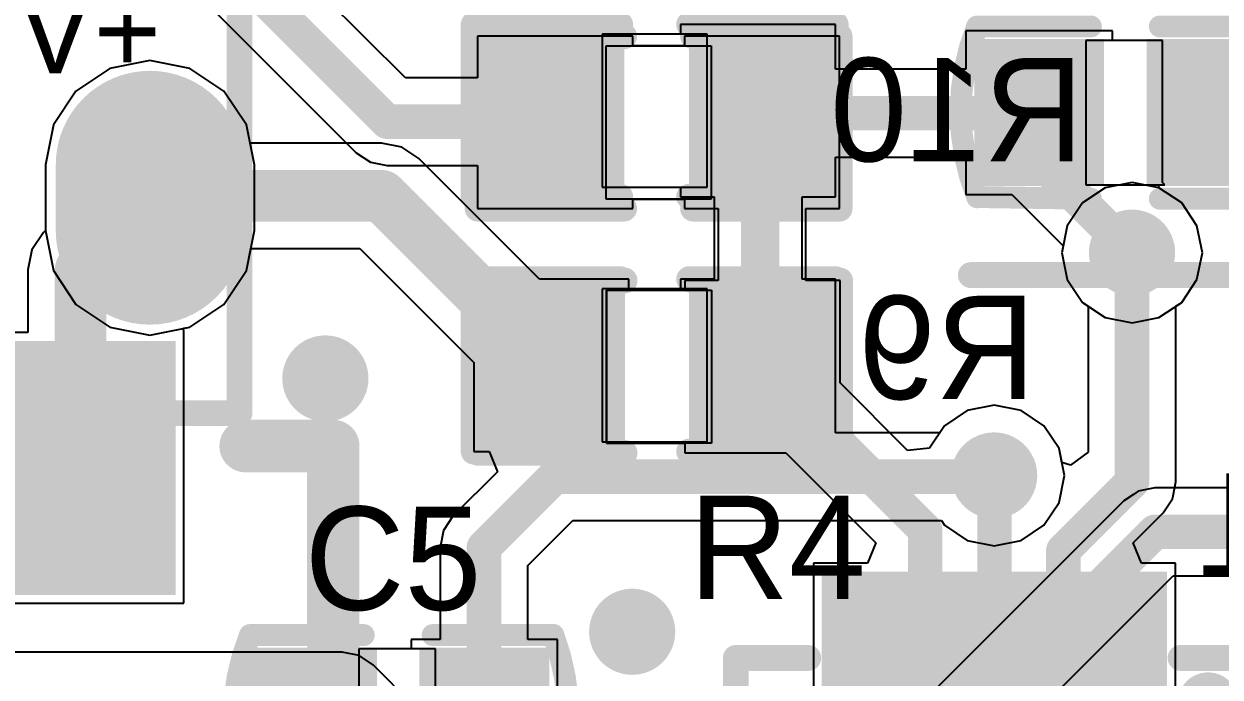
# Model space of a CAD drawing. Extents: x 1.246 to 2.212, y 2.225 to 2.946.
# Drawn here: x 1.7701 to 2.0433, y 2.5559 to 2.7052 of the extents above; entities that cross this region are included whole.
import ezdxf

# ---------------------------------------------------------------- set-up
doc = ezdxf.new("R2010")
doc.units = 0
doc.layers.get('0').update_dxf_attribs({"linetype": 'CONTINUOUS'})
for name, color, linetype in [('BOTTOMLAYER', 5, 'CONTINUOUS'), ('BOTTOMOVERLAY', 54, 'CONTINUOUS'), ('BOTTOMPASTE', 16, 'CONTINUOUS'), ('BOTTOMSOLDER', 6, 'CONTINUOUS'), ('MULTILAYER', 9, 'CONTINUOUS'), ('PADHOLELAYER', 156, 'CONTINUOUS'), ('TOPLAYER', 1, 'CONTINUOUS'), ('TOPOVERLAY', 2, 'CONTINUOUS'), ('TOPPASTE', 8, 'CONTINUOUS'), ('TOPSOLDER', 216, 'CONTINUOUS'), ('VIAHOLELAYER', 16, 'CONTINUOUS')]:
    doc.layers.add(name, color=color, linetype=linetype)

# ---------------------------------------------------------------- blocks, each defined once
blk = doc.blocks.new('C_0402_2')
at = {"layer": 'TOPLAYER'}
for p, q in [((0.008518, 0.0165), (-0.008982, 0.0165)), ((-0.008982, 0.0165), (-0.008982, -0.0165)), ((0.008518, -0.016), (0.008518, 0.0165)), ((0.009018, -0.0165), (0.008518, -0.016)), ((-0.008982, -0.0165), (0.009018, -0.0165))]:
    blk.add_line(p, q, dxfattribs=at)
for points in [[(-0.00884, -0.012795), (-0.00884, 0.012795), (-0.030494, -0.012795), (-0.030494, 0.012795)], [(0.03053, -0.012795), (0.03053, 0.012795), (0.008876, -0.012795), (0.008876, 0.012795)]]:
    blk.add_solid(points, dxfattribs=at)
at = {"layer": 'TOPOVERLAY', "const_width": 0.005}
for points in [[(-0.03382, -0.019341, -0.193022), (-0.033854, 0.01965)], [(0.035464, 0.019716, -0.191665), (0.034708, -0.019637)]]:
    blk.add_lwpolyline(points, format="xyb", dxfattribs=at)
at = {"layer": 'TOPOVERLAY', "const_width": 0.0025}
for points in [[(-0.035104, 0.01965, 1), (-0.032604, 0.01965, 1)], [(-0.03509, 0.019685, 1), (-0.03259, 0.019685, 1)], [(-0.009106, 0.019685, 1), (-0.006606, 0.019685, 1)], [(0.006642, 0.019685, 1), (0.009142, 0.019685, 1)], [(0.034214, 0.019716, 1), (0.036714, 0.019716, 1)], [(0.034225, 0.019685, 1), (0.036726, 0.019685, 1)], [(-0.03509, -0.019291, 1), (-0.03259, -0.019291, 1)], [(-0.03507, -0.019341, 1), (-0.03257, -0.019341, 1)], [(-0.009106, -0.019685, 1), (-0.006606, -0.019685, 1)], [(0.006642, -0.019685, 1), (0.009142, -0.019685, 1)], [(0.033438, -0.019685, 1), (0.035938, -0.019685, 1)], [(0.033458, -0.019637, 1), (0.035958, -0.019637, 1)]]:
    blk.add_lwpolyline(points, format="xyb", close=True, dxfattribs=at)
at = {"layer": 'TOPOVERLAY', "const_width": 0.005}
for points in [[(-0.03384, 0.019685), (-0.007856, 0.019685)], [(0.007892, 0.019685), (0.035476, 0.019685)], [(-0.03384, -0.019291), (-0.007856, -0.019685)], [(0.007892, -0.019685), (0.034688, -0.019685)]]:
    blk.add_lwpolyline(points, dxfattribs=at)
at = {"layer": 'TOPPASTE'}
for points in [[(-0.00884, -0.012795), (-0.00884, 0.012795), (-0.030494, -0.012795), (-0.030494, 0.012795)], [(0.03053, -0.012795), (0.03053, 0.012795), (0.008876, -0.012795), (0.008876, 0.012795)]]:
    blk.add_solid(points, dxfattribs=at)
at = {"layer": 'TOPSOLDER'}
for points in [[(-0.00484, -0.016795), (-0.00484, 0.016795), (-0.034494, -0.016795), (-0.034494, 0.016795)], [(0.03453, -0.016795), (0.03453, 0.016795), (0.004876, -0.016795), (0.004876, 0.016795)]]:
    blk.add_solid(points, dxfattribs=at)
blk = doc.blocks.new('C_0402_8')
at = {"layer": 'TOPLAYER'}
for p, q in [((0.008518, 0.0165), (-0.008982, 0.0165)), ((-0.008982, 0.0165), (-0.008982, -0.0165)), ((0.008518, -0.016), (0.008518, 0.0165)), ((0.009018, -0.0165), (0.008518, -0.016)), ((-0.008982, -0.0165), (0.009018, -0.0165))]:
    blk.add_line(p, q, dxfattribs=at)
for points in [[(-0.00884, -0.012795), (-0.00884, 0.012795), (-0.030494, -0.012795), (-0.030494, 0.012795)], [(0.03053, -0.012795), (0.03053, 0.012795), (0.008876, -0.012795), (0.008876, 0.012795)]]:
    blk.add_solid(points, dxfattribs=at)
at = {"layer": 'TOPOVERLAY', "const_width": 0.005}
for points in [[(-0.03382, -0.019341, -0.193022), (-0.033854, 0.01965)], [(0.035464, 0.019716, -0.191665), (0.034708, -0.019637)]]:
    blk.add_lwpolyline(points, format="xyb", dxfattribs=at)
at = {"layer": 'TOPOVERLAY', "const_width": 0.0025}
for points in [[(-0.035104, 0.01965, 1), (-0.032604, 0.01965, 1)], [(-0.03509, 0.019685, 1), (-0.03259, 0.019685, 1)], [(-0.009106, 0.019685, 1), (-0.006606, 0.019685, 1)], [(0.006642, 0.019685, 1), (0.009142, 0.019685, 1)], [(0.034214, 0.019716, 1), (0.036714, 0.019716, 1)], [(0.034225, 0.019685, 1), (0.036726, 0.019685, 1)], [(-0.03509, -0.019685, 1), (-0.03259, -0.019685, 1)], [(-0.03507, -0.019341, 1), (-0.03257, -0.019341, 1)], [(-0.010232, -0.019685, 1), (-0.007732, -0.019685, 1)], [(0.006642, -0.019685, 1), (0.009142, -0.019685, 1)], [(0.033438, -0.019685, 1), (0.035938, -0.019685, 1)], [(0.033458, -0.019637, 1), (0.035958, -0.019637, 1)]]:
    blk.add_lwpolyline(points, format="xyb", close=True, dxfattribs=at)
at = {"layer": 'TOPOVERLAY', "const_width": 0.005}
for points in [[(-0.03384, 0.019685), (-0.007856, 0.019685)], [(0.007892, 0.019685), (0.035476, 0.019685)], [(-0.03384, -0.019685), (-0.008982, -0.019685)], [(0.007892, -0.019685), (0.034688, -0.019685)]]:
    blk.add_lwpolyline(points, dxfattribs=at)
at = {"layer": 'TOPPASTE'}
for points in [[(-0.00884, -0.012795), (-0.00884, 0.012795), (-0.030494, -0.012795), (-0.030494, 0.012795)], [(0.03053, -0.012795), (0.03053, 0.012795), (0.008876, -0.012795), (0.008876, 0.012795)]]:
    blk.add_solid(points, dxfattribs=at)
at = {"layer": 'TOPSOLDER'}
for points in [[(-0.00484, -0.016795), (-0.00484, 0.016795), (-0.034494, -0.016795), (-0.034494, 0.016795)], [(0.03453, -0.016795), (0.03453, 0.016795), (0.004876, -0.016795), (0.004876, 0.016795)]]:
    blk.add_solid(points, dxfattribs=at)
blk = doc.blocks.new('R_0402_20')
at = {"layer": 'TOPLAYER'}
for p, q in [((0.017, 0.0175), (-0.007, 0.0175)), ((-0.007, 0.0175), (-0.007, -0.0175)), ((0.017, -0.0175), (0.017, 0.0175)), ((-0.007, -0.0175), (0.017, -0.0175))]:
    blk.add_line(p, q, dxfattribs=at)
for points in [[(-0.006811, -0.01378), (-0.006811, 0.01378), (-0.030433, -0.01378), (-0.030433, 0.01378)], [(0.040433, -0.01378), (0.040433, 0.01378), (0.016811, -0.01378), (0.016811, 0.01378)]]:
    blk.add_solid(points, dxfattribs=at)
at = {"layer": 'TOPOVERLAY', "const_width": 0.005906}
for points in [[(-0.036339, -0.019685), (-0.036339, 0.019685)], [(-0.036339, 0.019685), (-0.002874, 0.019685)], [(0.012874, 0.019685), (0.046339, 0.019685)], [(0.046339, -0.019685), (0.046339, 0.019685)], [(-0.036339, -0.019685), (-0.002874, -0.019685)], [(0.012874, -0.019685), (0.046339, -0.019685)]]:
    blk.add_lwpolyline(points, dxfattribs=at)
at = {"layer": 'TOPOVERLAY', "const_width": 0.002953}
for points in [[(-0.037815, 0.019685, 1), (-0.034862, 0.019685, 1)], [(-0.037815, 0.019685, 1), (-0.034862, 0.019685, 1)], [(-0.00435, 0.019685, 1), (-0.001398, 0.019685, 1)], [(0.011398, 0.019685, 1), (0.01435, 0.019685, 1)], [(0.044862, 0.019685, 1), (0.047815, 0.019685, 1)], [(0.044862, 0.019685, 1), (0.047815, 0.019685, 1)], [(-0.037815, -0.019685, 1), (-0.034862, -0.019685, 1)], [(-0.037815, -0.019685, 1), (-0.034862, -0.019685, 1)], [(-0.00435, -0.019685, 1), (-0.001398, -0.019685, 1)], [(0.011398, -0.019685, 1), (0.01435, -0.019685, 1)], [(0.044862, -0.019685, 1), (0.047815, -0.019685, 1)], [(0.044862, -0.019685, 1), (0.047815, -0.019685, 1)]]:
    blk.add_lwpolyline(points, format="xyb", close=True, dxfattribs=at)
at = {"layer": 'TOPPASTE'}
for points in [[(-0.006811, -0.01378), (-0.006811, 0.01378), (-0.030433, -0.01378), (-0.030433, 0.01378)], [(0.040433, -0.01378), (0.040433, 0.01378), (0.016811, -0.01378), (0.016811, 0.01378)]]:
    blk.add_solid(points, dxfattribs=at)
at = {"layer": 'TOPSOLDER'}
for points in [[(-0.002811, -0.01778), (-0.002811, 0.01778), (-0.034433, -0.01778), (-0.034433, 0.01778)], [(0.044433, -0.01778), (0.044433, 0.01778), (0.012811, -0.01778), (0.012811, 0.01778)]]:
    blk.add_solid(points, dxfattribs=at)
blk = doc.blocks.new('R_0402_21')
at = {"layer": 'TOPLAYER'}
for p, q in [((0.017, 0.0175), (-0.007, 0.0175)), ((-0.007, 0.0175), (-0.007, -0.0175)), ((0.017, -0.0175), (0.017, 0.0175)), ((-0.007, -0.0175), (0.017, -0.0175))]:
    blk.add_line(p, q, dxfattribs=at)
for points in [[(-0.006811, -0.01378), (-0.006811, 0.01378), (-0.030433, -0.01378), (-0.030433, 0.01378)], [(0.040433, -0.01378), (0.040433, 0.01378), (0.016811, -0.01378), (0.016811, 0.01378)]]:
    blk.add_solid(points, dxfattribs=at)
at = {"layer": 'TOPOVERLAY', "const_width": 0.005906}
for points in [[(-0.036339, 0.019685), (-0.036339, -0.019685)], [(-0.002874, 0.019685), (-0.036339, 0.019685)], [(0.046339, 0.019685), (0.012874, 0.019685)], [(0.046339, 0.019685), (0.046339, -0.019685)], [(-0.002874, -0.019685), (-0.036339, -0.019685)], [(0.046339, -0.019685), (0.012874, -0.019685)]]:
    blk.add_lwpolyline(points, dxfattribs=at)
at = {"layer": 'TOPOVERLAY', "const_width": 0.002953}
for points in [[(-0.037815, 0.019685, 1), (-0.034862, 0.019685, 1)], [(-0.037815, 0.019685, 1), (-0.034862, 0.019685, 1)], [(-0.00435, 0.019685, 1), (-0.001398, 0.019685, 1)], [(0.011398, 0.019685, 1), (0.01435, 0.019685, 1)], [(0.044862, 0.019685, 1), (0.047815, 0.019685, 1)], [(0.044862, 0.019685, 1), (0.047815, 0.019685, 1)], [(-0.037815, -0.019685, 1), (-0.034862, -0.019685, 1)], [(-0.037815, -0.019685, 1), (-0.034862, -0.019685, 1)], [(-0.00435, -0.019685, 1), (-0.001398, -0.019685, 1)], [(0.011398, -0.019685, 1), (0.01435, -0.019685, 1)], [(0.044862, -0.019685, 1), (0.047815, -0.019685, 1)], [(0.044862, -0.019685, 1), (0.047815, -0.019685, 1)]]:
    blk.add_lwpolyline(points, format="xyb", close=True, dxfattribs=at)
at = {"layer": 'TOPPASTE'}
for points in [[(-0.006811, -0.01378), (-0.006811, 0.01378), (-0.030433, -0.01378), (-0.030433, 0.01378)], [(0.040433, -0.01378), (0.040433, 0.01378), (0.016811, -0.01378), (0.016811, 0.01378)]]:
    blk.add_solid(points, dxfattribs=at)
at = {"layer": 'TOPSOLDER'}
for points in [[(-0.002811, -0.01778), (-0.002811, 0.01778), (-0.034433, -0.01778), (-0.034433, 0.01778)], [(0.044433, -0.01778), (0.044433, 0.01778), (0.012811, -0.01778), (0.012811, 0.01778)]]:
    blk.add_solid(points, dxfattribs=at)
blk = doc.blocks.new('HED1X2_1_27_25')
at = {"layer": 'BOTTOMLAYER', "const_width": 0.035}
for points in [[(0, 0.0075), (0, -0.0075)], [(0.1, 0.0075), (0.1, -0.0075)]]:
    blk.add_lwpolyline(points, dxfattribs=at)
at = {"layer": 'BOTTOMLAYER', "const_width": 0.0175}
for points in [[(-0.00875, 0.0075, 1), (0.00875, 0.0075, 1)], [(0.09125, 0.0075, 1), (0.10875, 0.0075, 1)], [(-0.00875, -0.0075, 1), (0.00875, -0.0075, 1)], [(0.09125, -0.0075, 1), (0.10875, -0.0075, 1)]]:
    blk.add_lwpolyline(points, format="xyb", close=True, dxfattribs=at)
at = {"layer": 'BOTTOMSOLDER', "const_width": 0.043}
for points in [[(0, 0.0075), (0, -0.0075)], [(0.1, 0.0075), (0.1, -0.0075)]]:
    blk.add_lwpolyline(points, dxfattribs=at)
at = {"layer": 'BOTTOMSOLDER', "const_width": 0.0215}
for points in [[(-0.01075, 0.0075, 1), (0.01075, 0.0075, 1)], [(0.08925, 0.0075, 1), (0.11075, 0.0075, 1)], [(-0.01075, -0.0075, 1), (0.01075, -0.0075, 1)], [(0.08925, -0.0075, 1), (0.11075, -0.0075, 1)]]:
    blk.add_lwpolyline(points, format="xyb", close=True, dxfattribs=at)
at = {"layer": 'MULTILAYER', "const_width": 0.035}
for points in [[(0, 0.0075), (0, -0.0075)], [(0.1, 0.0075), (0.1, -0.0075)]]:
    blk.add_lwpolyline(points, dxfattribs=at)
at = {"layer": 'MULTILAYER', "const_width": 0.0175}
for points in [[(-0.00875, 0.0075, 1), (0.00875, 0.0075, 1)], [(0.09125, 0.0075, 1), (0.10875, 0.0075, 1)], [(-0.00875, -0.0075, 1), (0.00875, -0.0075, 1)], [(0.09125, -0.0075, 1), (0.10875, -0.0075, 1)]]:
    blk.add_lwpolyline(points, format="xyb", close=True, dxfattribs=at)
at = {"layer": 'PADHOLELAYER', "const_width": 0.012}
for points in [[(-0.006, 0, 1), (0.006, 0, 1)], [(0.094, 0, 1), (0.106, 0, 1)]]:
    blk.add_lwpolyline(points, format="xyb", close=True, dxfattribs=at)
at = {"layer": 'TOPLAYER', "const_width": 0.035}
for points in [[(0, 0.0075), (0, -0.0075)], [(0.1, 0.0075), (0.1, -0.0075)]]:
    blk.add_lwpolyline(points, dxfattribs=at)
at = {"layer": 'TOPLAYER', "const_width": 0.0175}
for points in [[(-0.00875, 0.0075, 1), (0.00875, 0.0075, 1)], [(0.09125, 0.0075, 1), (0.10875, 0.0075, 1)], [(-0.00875, -0.0075, 1), (0.00875, -0.0075, 1)], [(0.09125, -0.0075, 1), (0.10875, -0.0075, 1)]]:
    blk.add_lwpolyline(points, format="xyb", close=True, dxfattribs=at)
at = {"layer": 'TOPOVERLAY', "const_width": 0.005906}
for points in [[(-0.020079, -0.049213), (-0.020079, 0.049213)], [(-0.020079, 0.049213), (0.120472, 0.049213)], [(0.120472, -0.049213), (0.120472, 0.049213)], [(-0.020079, -0.049213), (0.120472, -0.049213)]]:
    blk.add_lwpolyline(points, dxfattribs=at)
at = {"layer": 'TOPOVERLAY', "const_width": 0.002953}
for points in [[(-0.021555, 0.049213, 1), (-0.018602, 0.049213, 1)], [(-0.021555, 0.049213, 1), (-0.018602, 0.049213, 1)], [(0.118996, 0.049213, 1), (0.121949, 0.049213, 1)], [(0.118996, 0.049213, 1), (0.121949, 0.049213, 1)], [(-0.021555, -0.049213, 1), (-0.018602, -0.049213, 1)], [(-0.021555, -0.049213, 1), (-0.018602, -0.049213, 1)], [(0.118996, -0.049213, 1), (0.121949, -0.049213, 1)], [(0.118996, -0.049213, 1), (0.121949, -0.049213, 1)]]:
    blk.add_lwpolyline(points, format="xyb", close=True, dxfattribs=at)
at = {"layer": 'TOPSOLDER', "const_width": 0.043}
for points in [[(0, 0.0075), (0, -0.0075)], [(0.1, 0.0075), (0.1, -0.0075)]]:
    blk.add_lwpolyline(points, dxfattribs=at)
at = {"layer": 'TOPSOLDER', "const_width": 0.0215}
for points in [[(-0.01075, 0.0075, 1), (0.01075, 0.0075, 1)], [(0.08925, 0.0075, 1), (0.11075, 0.0075, 1)], [(-0.01075, -0.0075, 1), (0.01075, -0.0075, 1)], [(0.08925, -0.0075, 1), (0.11075, -0.0075, 1)]]:
    blk.add_lwpolyline(points, format="xyb", close=True, dxfattribs=at)
blk = doc.blocks.new('QFN_20_0_4___B_27')
at = {"layer": 'BOTTOMLAYER'}
for points in [[(-0.035433, 0.074803), (-0.035433, 0.051181), (-0.027559, 0.074803), (-0.027559, 0.051181)], [(-0.019685, 0.074803), (-0.019685, 0.043307), (-0.011811, 0.074803), (-0.011811, 0.043307)], [(-0.003937, 0.074803), (-0.003937, 0.043307), (0.003937, 0.074803), (0.003937, 0.043307)], [(0.011811, 0.074803), (0.011811, 0.043307), (0.019685, 0.074803), (0.019685, 0.043307)], [(0.027559, 0.074803), (0.027559, 0.051181), (0.035433, 0.074803), (0.035433, 0.051181)], [(-0.074803, 0.027559), (-0.051181, 0.027559), (-0.074803, 0.035433), (-0.051181, 0.035433)], [(0.051181, 0.027559), (0.074803, 0.027559), (0.051181, 0.035433), (0.074803, 0.035433)], [(-0.02559, -0.02559), (0.02559, -0.02559), (-0.02559, 0.02559), (0.02559, 0.02559)], [(-0.074803, 0.011811), (-0.043307, 0.011811), (-0.074803, 0.019685), (-0.043307, 0.019685)], [(0.043307, 0.011811), (0.074803, 0.011811), (0.043307, 0.019685), (0.074803, 0.019685)], [(-0.074803, -0.003937), (-0.043307, -0.003937), (-0.074803, 0.003937), (-0.043307, 0.003937)], [(0.043307, -0.003937), (0.074803, -0.003937), (0.043307, 0.003937), (0.074803, 0.003937)], [(-0.074803, -0.019685), (-0.043307, -0.019685), (-0.074803, -0.011811), (-0.043307, -0.011811)], [(0.043307, -0.019685), (0.074803, -0.019685), (0.043307, -0.011811), (0.074803, -0.011811)], [(-0.074803, -0.035433), (-0.051181, -0.035433), (-0.074803, -0.027559), (-0.051181, -0.027559)], [(0.051181, -0.035433), (0.074803, -0.035433), (0.051181, -0.027559), (0.074803, -0.027559)], [(-0.019685, -0.043307), (-0.019685, -0.074803), (-0.011811, -0.043307), (-0.011811, -0.074803)], [(-0.003937, -0.043307), (-0.003937, -0.074803), (0.003937, -0.043307), (0.003937, -0.074803)], [(0.011811, -0.043307), (0.011811, -0.074803), (0.019685, -0.043307), (0.019685, -0.074803)], [(-0.035433, -0.051181), (-0.035433, -0.074803), (-0.027559, -0.051181), (-0.027559, -0.074803)], [(0.027559, -0.051181), (0.027559, -0.074803), (0.035433, -0.051181), (0.035433, -0.074803)]]:
    blk.add_solid(points, dxfattribs=at)
at = {"layer": 'BOTTOMOVERLAY'}
for points, const_width in [([(-0.066142, 0.067716, 1), (-0.074016, 0.067716, 1)], 0.007874), ([(-0.075984, 0.067716, 1), (-0.072047, 0.067716, 1)], 0.003937), ([(-0.06811, 0.067716, 1), (-0.064173, 0.067716, 1)], 0.003937), ([(-0.060532, 0.059055, 1), (-0.057579, 0.059055, 1)], 0.002953), ([(-0.060532, 0.059055, 1), (-0.057579, 0.059055, 1)], 0.002953), ([(-0.043602, 0.059055, 1), (-0.04065, 0.059055, 1)], 0.002953), ([(0.041043, 0.059055, 1), (0.043996, 0.059055, 1)], 0.002953), ([(0.057579, 0.059055, 1), (0.060532, 0.059055, 1)], 0.002953), ([(0.057579, 0.059055, 1), (0.060532, 0.059055, 1)], 0.002953), ([(-0.044882, 0.048819, 1), (-0.052756, 0.048819, 1)], 0.006), ([(-0.054256, 0.048819, 1), (-0.051256, 0.048819, 1)], 0.003), ([(-0.046382, 0.048819, 1), (-0.043382, 0.048819, 1)], 0.003), ([(-0.060532, 0.04252, 1), (-0.057579, 0.04252, 1)], 0.002953), ([(0.057579, 0.04252, 1), (0.060532, 0.04252, 1)], 0.002953), ([(-0.060532, -0.04252, 1), (-0.057579, -0.04252, 1)], 0.002953), ([(0.057579, -0.04252, 1), (0.060532, -0.04252, 1)], 0.002953), ([(-0.060532, -0.059055, 1), (-0.057579, -0.059055, 1)], 0.002953), ([(-0.060532, -0.059055, 1), (-0.057579, -0.059055, 1)], 0.002953), ([(-0.043996, -0.059055, 1), (-0.041043, -0.059055, 1)], 0.002953), ([(0.041043, -0.059055, 1), (0.043996, -0.059055, 1)], 0.002953), ([(0.057579, -0.059055, 1), (0.060532, -0.059055, 1)], 0.002953), ([(0.057579, -0.059055, 1), (0.060532, -0.059055, 1)], 0.002953)]:
    blk.add_lwpolyline(points, format="xyb", close=True, dxfattribs=dict(at, const_width=const_width))
at = {"layer": 'BOTTOMOVERLAY', "const_width": 0.005906}
for points in [[(-0.059055, 0.04252), (-0.059055, 0.059055)], [(-0.042126, 0.059055), (-0.059055, 0.059055)], [(0.059055, 0.059055), (0.04252, 0.059055)], [(0.059055, 0.04252), (0.059055, 0.059055)], [(-0.059055, -0.059055), (-0.059055, -0.04252)], [(0.059055, -0.059055), (0.059055, -0.04252)], [(-0.04252, -0.059055), (-0.059055, -0.059055)], [(0.059055, -0.059055), (0.04252, -0.059055)]]:
    blk.add_lwpolyline(points, dxfattribs=at)
at = {"layer": 'BOTTOMPASTE'}
for points in [[(-0.035433, 0.074803), (-0.035433, 0.051181), (-0.027559, 0.074803), (-0.027559, 0.051181)], [(-0.019685, 0.074803), (-0.019685, 0.043307), (-0.011811, 0.074803), (-0.011811, 0.043307)], [(-0.003937, 0.074803), (-0.003937, 0.043307), (0.003937, 0.074803), (0.003937, 0.043307)], [(0.011811, 0.074803), (0.011811, 0.043307), (0.019685, 0.074803), (0.019685, 0.043307)], [(0.027559, 0.074803), (0.027559, 0.051181), (0.035433, 0.074803), (0.035433, 0.051181)], [(-0.074803, 0.027559), (-0.051181, 0.027559), (-0.074803, 0.035433), (-0.051181, 0.035433)], [(0.051181, 0.027559), (0.074803, 0.027559), (0.051181, 0.035433), (0.074803, 0.035433)], [(-0.02559, -0.02559), (0.02559, -0.02559), (-0.02559, 0.02559), (0.02559, 0.02559)], [(-0.074803, 0.011811), (-0.043307, 0.011811), (-0.074803, 0.019685), (-0.043307, 0.019685)], [(0.043307, 0.011811), (0.074803, 0.011811), (0.043307, 0.019685), (0.074803, 0.019685)], [(-0.074803, -0.003937), (-0.043307, -0.003937), (-0.074803, 0.003937), (-0.043307, 0.003937)], [(0.043307, -0.003937), (0.074803, -0.003937), (0.043307, 0.003937), (0.074803, 0.003937)], [(-0.074803, -0.019685), (-0.043307, -0.019685), (-0.074803, -0.011811), (-0.043307, -0.011811)], [(0.043307, -0.019685), (0.074803, -0.019685), (0.043307, -0.011811), (0.074803, -0.011811)], [(-0.074803, -0.035433), (-0.051181, -0.035433), (-0.074803, -0.027559), (-0.051181, -0.027559)], [(0.051181, -0.035433), (0.074803, -0.035433), (0.051181, -0.027559), (0.074803, -0.027559)], [(-0.019685, -0.043307), (-0.019685, -0.074803), (-0.011811, -0.043307), (-0.011811, -0.074803)], [(-0.003937, -0.043307), (-0.003937, -0.074803), (0.003937, -0.043307), (0.003937, -0.074803)], [(0.011811, -0.043307), (0.011811, -0.074803), (0.019685, -0.043307), (0.019685, -0.074803)], [(-0.035433, -0.051181), (-0.035433, -0.074803), (-0.027559, -0.051181), (-0.027559, -0.074803)], [(0.027559, -0.051181), (0.027559, -0.074803), (0.035433, -0.051181), (0.035433, -0.074803)]]:
    blk.add_solid(points, dxfattribs=at)
at = {"layer": 'BOTTOMSOLDER'}
for points in [[(-0.039433, 0.078803), (-0.039433, 0.047181), (-0.023559, 0.078803), (-0.023559, 0.047181)], [(-0.023685, 0.078803), (-0.023685, 0.039307), (-0.007811, 0.078803), (-0.007811, 0.039307)], [(-0.007937, 0.078803), (-0.007937, 0.039307), (0.007937, 0.078803), (0.007937, 0.039307)], [(0.007811, 0.078803), (0.007811, 0.039307), (0.023685, 0.078803), (0.023685, 0.039307)], [(0.023559, 0.078803), (0.023559, 0.047181), (0.039433, 0.078803), (0.039433, 0.047181)], [(-0.078803, 0.023559), (-0.047181, 0.023559), (-0.078803, 0.039433), (-0.047181, 0.039433)], [(0.047181, 0.023559), (0.078803, 0.023559), (0.047181, 0.039433), (0.078803, 0.039433)], [(-0.02959, -0.02959), (0.02959, -0.02959), (-0.02959, 0.02959), (0.02959, 0.02959)], [(-0.078803, 0.007811), (-0.039307, 0.007811), (-0.078803, 0.023685), (-0.039307, 0.023685)], [(0.039307, 0.007811), (0.078803, 0.007811), (0.039307, 0.023685), (0.078803, 0.023685)], [(-0.078803, -0.007937), (-0.039307, -0.007937), (-0.078803, 0.007937), (-0.039307, 0.007937)], [(0.039307, -0.007937), (0.078803, -0.007937), (0.039307, 0.007937), (0.078803, 0.007937)], [(-0.078803, -0.023685), (-0.039307, -0.023685), (-0.078803, -0.007811), (-0.039307, -0.007811)], [(0.039307, -0.023685), (0.078803, -0.023685), (0.039307, -0.007811), (0.078803, -0.007811)], [(-0.078803, -0.039433), (-0.047181, -0.039433), (-0.078803, -0.023559), (-0.047181, -0.023559)], [(0.047181, -0.039433), (0.078803, -0.039433), (0.047181, -0.023559), (0.078803, -0.023559)], [(-0.023685, -0.039307), (-0.023685, -0.078803), (-0.007811, -0.039307), (-0.007811, -0.078803)], [(-0.007937, -0.039307), (-0.007937, -0.078803), (0.007937, -0.039307), (0.007937, -0.078803)], [(0.007811, -0.039307), (0.007811, -0.078803), (0.023685, -0.039307), (0.023685, -0.078803)], [(-0.039433, -0.047181), (-0.039433, -0.078803), (-0.023559, -0.047181), (-0.023559, -0.078803)], [(0.023559, -0.047181), (0.023559, -0.078803), (0.039433, -0.047181), (0.039433, -0.078803)]]:
    blk.add_solid(points, dxfattribs=at)
blk = doc.blocks.new('SOT_123_B_30')
at = {"layer": 'BOTTOMLAYER'}
for points in [[(-0.05548, 0.012032), (-0.01948, 0.012032), (-0.05548, 0.048031), (-0.01948, 0.048031)], [(0.01952, 0.012032), (0.05552, 0.012032), (0.01952, 0.048031), (0.05552, 0.048031)], [(-0.01748, -0.074968), (0.01852, -0.074968), (-0.01748, -0.024969), (0.01852, -0.024969)]]:
    blk.add_solid(points, dxfattribs=at)
at = {"layer": 'BOTTOMOVERLAY', "const_width": 0.012}
for points in [[(0.00252, 0.035032), (-0.00248, 0.035032)], [(-0.05748, -0.009968), (-0.05748, -0.054969)], [(0.05752, -0.009968), (0.05752, -0.054969)], [(-0.03748, -0.054969), (-0.05748, -0.054969)], [(0.05752, -0.054969), (0.03752, -0.054969)]]:
    blk.add_lwpolyline(points, dxfattribs=at)
at = {"layer": 'BOTTOMOVERLAY', "const_width": 0.006}
for points in [[(-0.00548, 0.035032, 1), (0.00052, 0.035032, 1)], [(-0.00048, 0.035032, 1), (0.00552, 0.035032, 1)], [(-0.06048, -0.009968, 1), (-0.05448, -0.009968, 1)], [(0.05452, -0.009968, 1), (0.06052, -0.009968, 1)], [(-0.06048, -0.054969, 1), (-0.05448, -0.054969, 1)], [(-0.06048, -0.054969, 1), (-0.05448, -0.054969, 1)], [(-0.04048, -0.054969, 1), (-0.03448, -0.054969, 1)], [(0.03452, -0.054969, 1), (0.04052, -0.054969, 1)], [(0.05452, -0.054969, 1), (0.06052, -0.054969, 1)], [(0.05452, -0.054969, 1), (0.06052, -0.054969, 1)]]:
    blk.add_lwpolyline(points, format="xyb", close=True, dxfattribs=at)
at = {"layer": 'BOTTOMPASTE'}
for points in [[(-0.05548, 0.012032), (-0.01948, 0.012032), (-0.05548, 0.048031), (-0.01948, 0.048031)], [(0.01952, 0.012032), (0.05552, 0.012032), (0.01952, 0.048031), (0.05552, 0.048031)], [(-0.01748, -0.074968), (0.01852, -0.074968), (-0.01748, -0.024969), (0.01852, -0.024969)]]:
    blk.add_solid(points, dxfattribs=at)
at = {"layer": 'BOTTOMSOLDER'}
for points in [[(-0.05948, 0.008032), (-0.01548, 0.008032), (-0.05948, 0.052032), (-0.01548, 0.052032)], [(0.01552, 0.008032), (0.05952, 0.008032), (0.01552, 0.052032), (0.05952, 0.052032)], [(-0.02148, -0.078968), (0.02252, -0.078968), (-0.02148, -0.020969), (0.02252, -0.020969)]]:
    blk.add_solid(points, dxfattribs=at)
blk = doc.blocks.new('R_0402_B_31')
at = {"layer": 'BOTTOMLAYER'}
for p, q in [((-0.007, -0.0175), (-0.007, 0.0175)), ((-0.007, 0.0175), (0.017, 0.0175)), ((0.017, 0.0175), (0.017, -0.0175)), ((0.017, -0.0175), (-0.007, -0.0175))]:
    blk.add_line(p, q, dxfattribs=at)
for points in [[(-0.030433, 0.01378), (-0.030433, -0.01378), (-0.006811, 0.01378), (-0.006811, -0.01378)], [(0.016811, 0.01378), (0.016811, -0.01378), (0.040433, 0.01378), (0.040433, -0.01378)]]:
    blk.add_solid(points, dxfattribs=at)
at = {"layer": 'BOTTOMOVERLAY', "const_width": 0.005906}
for points in [[(-0.036339, 0.019685), (-0.002874, 0.019685)], [(-0.036339, -0.019685), (-0.036339, 0.019685)], [(0.012874, 0.019685), (0.046339, 0.019685)], [(0.046339, -0.019685), (0.046339, 0.019685)], [(-0.036339, -0.019685), (-0.002874, -0.019685)], [(0.012874, -0.019685), (0.046339, -0.019685)]]:
    blk.add_lwpolyline(points, dxfattribs=at)
at = {"layer": 'BOTTOMOVERLAY', "const_width": 0.002953}
for points in [[(-0.037815, 0.019685, 1), (-0.034862, 0.019685, 1)], [(-0.037815, 0.019685, 1), (-0.034862, 0.019685, 1)], [(-0.00435, 0.019685, 1), (-0.001398, 0.019685, 1)], [(0.011398, 0.019685, 1), (0.01435, 0.019685, 1)], [(0.044862, 0.019685, 1), (0.047815, 0.019685, 1)], [(0.044862, 0.019685, 1), (0.047815, 0.019685, 1)], [(-0.037815, -0.019685, 1), (-0.034862, -0.019685, 1)], [(-0.037815, -0.019685, 1), (-0.034862, -0.019685, 1)], [(-0.00435, -0.019685, 1), (-0.001398, -0.019685, 1)], [(0.011398, -0.019685, 1), (0.01435, -0.019685, 1)], [(0.044862, -0.019685, 1), (0.047815, -0.019685, 1)], [(0.044862, -0.019685, 1), (0.047815, -0.019685, 1)]]:
    blk.add_lwpolyline(points, format="xyb", close=True, dxfattribs=at)
at = {"layer": 'BOTTOMPASTE'}
for points in [[(-0.030433, 0.01378), (-0.030433, -0.01378), (-0.006811, 0.01378), (-0.006811, -0.01378)], [(0.016811, 0.01378), (0.016811, -0.01378), (0.040433, 0.01378), (0.040433, -0.01378)]]:
    blk.add_solid(points, dxfattribs=at)
at = {"layer": 'BOTTOMSOLDER'}
for points in [[(-0.034433, 0.01778), (-0.034433, -0.01778), (-0.002811, 0.01778), (-0.002811, -0.01778)], [(0.012811, 0.01778), (0.012811, -0.01778), (0.044433, 0.01778), (0.044433, -0.01778)]]:
    blk.add_solid(points, dxfattribs=at)
blk = doc.blocks.new('R_0402_B_32')
at = {"layer": 'BOTTOMLAYER'}
for p, q in [((-0.007, -0.0175), (-0.007, 0.0175)), ((-0.007, 0.0175), (0.017, 0.0175)), ((0.017, 0.0175), (0.017, -0.0175)), ((0.017, -0.0175), (-0.007, -0.0175))]:
    blk.add_line(p, q, dxfattribs=at)
for points in [[(-0.030433, 0.01378), (-0.030433, -0.01378), (-0.006811, 0.01378), (-0.006811, -0.01378)], [(0.016811, 0.01378), (0.016811, -0.01378), (0.040433, 0.01378), (0.040433, -0.01378)]]:
    blk.add_solid(points, dxfattribs=at)
at = {"layer": 'BOTTOMOVERLAY', "const_width": 0.005906}
for points in [[(-0.002874, 0.019685), (-0.036339, 0.019685)], [(-0.036339, 0.019685), (-0.036339, -0.019685)], [(0.046339, 0.019685), (0.012874, 0.019685)], [(0.046339, 0.019685), (0.046339, -0.019685)], [(-0.002874, -0.019685), (-0.036339, -0.019685)], [(0.046339, -0.019685), (0.012874, -0.019685)]]:
    blk.add_lwpolyline(points, dxfattribs=at)
at = {"layer": 'BOTTOMOVERLAY', "const_width": 0.002953}
for points in [[(-0.037815, 0.019685, 1), (-0.034862, 0.019685, 1)], [(-0.037815, 0.019685, 1), (-0.034862, 0.019685, 1)], [(-0.00435, 0.019685, 1), (-0.001398, 0.019685, 1)], [(0.011398, 0.019685, 1), (0.01435, 0.019685, 1)], [(0.044862, 0.019685, 1), (0.047815, 0.019685, 1)], [(0.044862, 0.019685, 1), (0.047815, 0.019685, 1)], [(-0.037815, -0.019685, 1), (-0.034862, -0.019685, 1)], [(-0.037815, -0.019685, 1), (-0.034862, -0.019685, 1)], [(-0.00435, -0.019685, 1), (-0.001398, -0.019685, 1)], [(0.011398, -0.019685, 1), (0.01435, -0.019685, 1)], [(0.044862, -0.019685, 1), (0.047815, -0.019685, 1)], [(0.044862, -0.019685, 1), (0.047815, -0.019685, 1)]]:
    blk.add_lwpolyline(points, format="xyb", close=True, dxfattribs=at)
at = {"layer": 'BOTTOMPASTE'}
for points in [[(-0.030433, 0.01378), (-0.030433, -0.01378), (-0.006811, 0.01378), (-0.006811, -0.01378)], [(0.016811, 0.01378), (0.016811, -0.01378), (0.040433, 0.01378), (0.040433, -0.01378)]]:
    blk.add_solid(points, dxfattribs=at)
at = {"layer": 'BOTTOMSOLDER'}
for points in [[(-0.034433, 0.01778), (-0.034433, -0.01778), (-0.002811, 0.01778), (-0.002811, -0.01778)], [(0.012811, 0.01778), (0.012811, -0.01778), (0.044433, 0.01778), (0.044433, -0.01778)]]:
    blk.add_solid(points, dxfattribs=at)

msp = doc.modelspace()

# ---------------------------------------------------------------- linework, layer by layer
at = {"layer": 'BOTTOMLAYER'}
for p, q in [((1.857263, 2.692848), (1.794751, 2.75536)), ((1.857263, 2.692848), (1.794751, 2.75536)), ((1.780559, 2.741168), (1.84601, 2.675717)), ((1.780559, 2.741168), (1.84601, 2.675717)), ((1.909185, 2.702329), (1.873752, 2.702329)), ((1.873752, 2.702329), (1.873752, 2.692848)), ((1.909185, 2.702329), (1.873752, 2.702329)), ((1.873752, 2.702329), (1.873752, 2.692848)), ((1.909185, 2.700144), (1.909185, 2.702329)), ((1.909185, 2.700144), (1.909185, 2.702329)), ((1.956429, 2.702329), (1.920996, 2.702329)), ((1.920996, 2.702329), (1.920996, 2.700144)), ((1.956429, 2.702329), (1.920996, 2.702329)), ((1.920996, 2.702329), (1.920996, 2.700144)), ((1.956429, 2.662959), (1.956429, 2.702329)), ((1.956429, 2.662959), (1.956429, 2.702329)), ((1.920996, 2.700144), (1.909185, 2.700144)), ((1.920996, 2.700144), (1.909185, 2.700144)), ((1.798891, 2.696808), (1.789758, 2.694991)), ((1.798891, 2.696808), (1.789758, 2.694991)), ((1.808023, 2.694991), (1.798891, 2.696808)), ((1.808023, 2.694991), (1.798891, 2.696808)), ((1.789758, 2.694991), (1.782016, 2.689818)), ((1.789758, 2.694991), (1.782016, 2.689818)), ((1.815765, 2.689818), (1.808023, 2.694991)), ((1.815765, 2.689818), (1.808023, 2.694991)), ((1.873752, 2.692848), (1.857263, 2.692848)), ((1.873752, 2.692848), (1.857263, 2.692848)), ((1.782016, 2.689818), (1.776843, 2.682076)), ((1.782016, 2.689818), (1.776843, 2.682076)), ((1.820938, 2.682076), (1.815765, 2.689818)), ((1.820938, 2.682076), (1.815765, 2.689818)), ((1.776843, 2.682076), (1.775027, 2.672944)), ((1.776843, 2.682076), (1.775027, 2.672944)), ((1.822755, 2.672944), (1.820938, 2.682076)), ((1.822755, 2.672944), (1.820938, 2.682076)), ((1.84601, 2.675717), (1.849266, 2.673541)), ((1.84601, 2.675717), (1.849266, 2.673541)), ((1.775027, 2.672944), (1.775027, 2.657944)), ((1.775027, 2.672944), (1.775027, 2.657944)), ((1.822755, 2.657944), (1.822755, 2.672944)), ((1.822755, 2.657944), (1.822755, 2.672944)), ((1.849266, 2.673541), (1.853106, 2.672777)), ((1.849266, 2.673541), (1.853106, 2.672777)), ((1.853106, 2.672777), (1.873752, 2.672777)), ((1.853106, 2.672777), (1.873752, 2.672777)), ((1.873752, 2.672777), (1.873752, 2.662959)), ((1.873752, 2.672777), (1.873752, 2.662959)), ((2.017084, 2.667725), (2.011875, 2.664245)), ((2.017084, 2.667725), (2.011875, 2.664245)), ((2.023228, 2.668948), (2.017084, 2.667725)), ((2.023228, 2.668948), (2.017084, 2.667725)), ((2.029373, 2.667725), (2.023228, 2.668948)), ((2.029373, 2.667725), (2.023228, 2.668948)), ((2.034582, 2.664245), (2.029373, 2.667725)), ((2.034582, 2.664245), (2.029373, 2.667725)), ((1.909185, 2.662959), (1.909185, 2.665144)), ((1.909185, 2.665144), (1.920996, 2.665144)), ((1.909185, 2.662959), (1.909185, 2.665144)), ((1.909185, 2.665144), (1.920996, 2.665144)), ((1.920996, 2.665144), (1.920996, 2.662959)), ((1.920996, 2.665144), (1.920996, 2.662959)), ((2.011875, 2.664245), (2.008394, 2.659036)), ((2.011875, 2.664245), (2.008394, 2.659036)), ((2.038063, 2.659036), (2.034582, 2.664245)), ((2.038063, 2.659036), (2.034582, 2.664245)), ((1.873752, 2.662959), (1.909185, 2.662959)), ((1.873752, 2.662959), (1.909185, 2.662959)), ((1.920996, 2.662959), (1.928677, 2.662959)), ((1.920996, 2.662959), (1.928677, 2.662959)), ((1.928677, 2.662959), (1.928677, 2.646529)), ((1.928677, 2.662959), (1.928677, 2.646529)), ((1.948748, 2.646529), (1.948748, 2.662959)), ((1.948748, 2.662959), (1.956429, 2.662959)), ((1.948748, 2.646529), (1.948748, 2.662959)), ((1.948748, 2.662959), (1.956429, 2.662959)), ((2.008394, 2.659036), (2.007172, 2.652891)), ((2.008394, 2.659036), (2.007172, 2.652891)), ((2.039285, 2.652891), (2.038063, 2.659036)), ((2.039285, 2.652891), (2.038063, 2.659036)), ((1.774556, 2.65747), (1.771945, 2.653563)), ((1.774556, 2.65747), (1.771945, 2.653563)), ((1.775027, 2.657941), (1.774556, 2.65747)), ((1.775027, 2.657941), (1.774556, 2.65747)), ((1.775027, 2.657944), (1.775027, 2.657941)), ((1.775027, 2.657944), (1.775027, 2.657941)), ((1.820938, 2.648812), (1.822755, 2.657944)), ((1.820938, 2.648812), (1.822755, 2.657944)), ((1.771945, 2.653563), (1.771028, 2.648954)), ((1.771945, 2.653563), (1.771028, 2.648954)), ((2.007172, 2.652891), (2.008394, 2.646747)), ((2.007172, 2.652891), (2.008394, 2.646747)), ((2.038063, 2.646747), (2.039285, 2.652891)), ((2.038063, 2.646747), (2.039285, 2.652891)), ((1.771028, 2.648954), (1.771028, 2.648954)), ((1.771028, 2.648954), (1.771028, 2.634618)), ((1.771028, 2.648954), (1.771028, 2.648954)), ((1.771028, 2.648954), (1.771028, 2.634618)), ((1.815765, 2.64107), (1.820938, 2.648812)), ((1.815765, 2.64107), (1.820938, 2.648812)), ((1.928677, 2.646529), (1.921096, 2.646529)), ((1.921096, 2.646529), (1.921096, 2.644344)), ((1.928677, 2.646529), (1.921096, 2.646529)), ((1.921096, 2.646529), (1.921096, 2.644344)), ((1.956529, 2.646529), (1.948748, 2.646529)), ((1.956529, 2.646529), (1.948748, 2.646529)), ((1.956529, 2.623153), (1.956529, 2.646529)), ((1.956529, 2.623153), (1.956529, 2.646529)), ((2.008394, 2.646747), (2.011875, 2.641538)), ((2.008394, 2.646747), (2.011875, 2.641538)), ((2.034582, 2.641538), (2.038063, 2.646747)), ((2.034582, 2.641538), (2.038063, 2.646747)), ((1.921096, 2.644344), (1.903191, 2.644344)), ((1.903191, 2.644344), (1.903191, 2.609344)), ((1.921096, 2.644344), (1.903191, 2.644344)), ((1.903191, 2.644344), (1.903191, 2.609344)), ((1.808023, 2.635896), (1.815765, 2.64107)), ((1.808023, 2.635896), (1.815765, 2.64107)), ((2.011875, 2.641538), (2.013193, 2.640657)), ((2.011875, 2.641538), (2.013193, 2.640657)), ((2.013193, 2.640657), (2.013193, 2.607312)), ((2.013193, 2.640657), (2.013193, 2.607312)), ((2.033264, 2.640657), (2.034582, 2.641538)), ((2.033264, 2.640657), (2.034582, 2.641538)), ((2.033264, 2.600529), (2.033264, 2.640657)), ((2.033264, 2.600529), (2.033264, 2.640657)), ((1.771028, 2.634618), (1.758865, 2.634618)), ((1.771028, 2.634618), (1.758865, 2.634618)), ((1.806579, 2.635609), (1.808023, 2.635896)), ((1.806579, 2.635609), (1.808023, 2.635896)), ((1.806677, 2.634618), (1.806579, 2.635609)), ((1.806677, 2.634618), (1.806579, 2.635609)), ((1.806676, 2.572807), (1.806676, 2.634618)), ((1.806676, 2.634618), (1.806677, 2.634618)), ((1.806676, 2.572807), (1.806676, 2.634618)), ((1.806676, 2.634618), (1.806677, 2.634618)), ((1.806677, 2.634618), (1.806677, 2.634618)), ((1.806677, 2.634618), (1.806677, 2.634618)), ((1.971969, 2.607712), (1.956529, 2.623153)), ((1.971969, 2.607712), (1.956529, 2.623153)), ((1.991732, 2.618044), (1.985588, 2.616821)), ((1.991732, 2.618044), (1.985588, 2.616821)), ((1.997877, 2.616821), (1.991732, 2.618044)), ((1.997877, 2.616821), (1.991732, 2.618044)), ((1.985588, 2.616821), (1.980379, 2.613341)), ((1.985588, 2.616821), (1.980379, 2.613341)), ((2.003086, 2.613341), (1.997877, 2.616821)), ((2.003086, 2.613341), (1.997877, 2.616821)), ((1.980379, 2.613341), (1.976945, 2.608203)), ((1.980379, 2.613341), (1.976945, 2.608203)), ((2.006567, 2.608132), (2.003086, 2.613341)), ((2.006567, 2.608132), (2.003086, 2.613341)), ((1.903191, 2.609344), (1.921096, 2.609344)), ((1.903191, 2.609344), (1.921096, 2.609344)), ((1.921096, 2.609344), (1.921096, 2.607159)), ((1.921096, 2.609344), (1.921096, 2.607159)), ((1.921096, 2.607159), (1.944139, 2.607159)), ((1.921096, 2.607159), (1.944139, 2.607159)), ((1.944139, 2.607159), (1.964726, 2.586572)), ((1.944139, 2.607159), (1.964726, 2.586572)), ((1.976945, 2.608203), (1.971969, 2.607712)), ((1.976945, 2.608203), (1.971969, 2.607712)), ((2.007203, 2.604932), (2.006567, 2.608132)), ((2.007203, 2.604932), (2.006567, 2.608132)), ((2.013193, 2.607312), (2.009177, 2.604333)), ((2.013193, 2.607312), (2.009177, 2.604333)), ((2.009177, 2.604333), (2.007203, 2.604932)), ((2.009177, 2.604333), (2.007203, 2.604932)), ((2.032627, 2.597326), (2.033264, 2.600529)), ((2.032627, 2.597326), (2.033264, 2.600529)), ((2.030324, 2.593433), (2.0325, 2.596689)), ((2.030324, 2.593433), (2.0325, 2.596689)), ((2.0325, 2.596689), (2.032627, 2.597326)), ((2.0325, 2.596689), (2.032627, 2.597326)), ((2.023463, 2.586572), (2.030324, 2.593433)), ((2.023463, 2.586572), (2.030324, 2.593433)), ((1.964726, 2.586572), (1.962812, 2.581953)), ((1.964726, 2.586572), (1.962812, 2.581953)), ((2.025377, 2.581953), (2.023463, 2.586572)), ((2.025377, 2.581953), (2.023463, 2.586572)), ((1.962812, 2.581953), (1.950452, 2.581953)), ((1.950452, 2.581953), (1.950452, 2.54652)), ((1.962812, 2.581953), (1.950452, 2.581953)), ((1.950452, 2.581953), (1.950452, 2.54652)), ((2.033129, 2.581953), (2.025377, 2.581953)), ((2.033129, 2.581953), (2.025377, 2.581953)), ((2.033129, 2.54652), (2.033129, 2.581953)), ((2.033129, 2.54652), (2.033129, 2.581953)), ((1.758865, 2.572807), (1.806676, 2.572807)), ((1.758865, 2.572807), (1.806676, 2.572807)), ((1.842848, 2.56159), (1.731084, 2.56159)), ((1.842848, 2.56159), (1.731084, 2.56159)), ((1.846688, 2.560826), (1.842848, 2.56159)), ((1.846688, 2.560826), (1.842848, 2.56159)), ((1.849944, 2.558651), (1.846688, 2.560826)), ((1.849944, 2.558651), (1.846688, 2.560826)), ((1.881568, 2.527027), (1.849944, 2.558651)), ((1.881568, 2.527027), (1.849944, 2.558651))]:
    msp.add_line(p, q, dxfattribs=at)
for points, const_width in [([(1.763475, 2.772444), (1.853106, 2.682812)], 0.007874), ([(1.853106, 2.682812), (1.891732, 2.682812)], 0.007874), ([(1.938713, 2.626777), (1.938713, 2.682644)], 0.007874), ([(1.783071, 2.648954), (1.799213, 2.665096)], 0.011811), ([(2.023228, 2.652891), (2.023228, 2.653285)], 0.007874), ([(2.023228, 2.600529), (2.023228, 2.652891)], 0.007874), ([(2.023228, 2.652891), (2.023287, 2.652833)], 0.007874), ([(1.783071, 2.604072), (1.783071, 2.648954)], 0.011811), ([(1.938713, 2.626777), (1.975984, 2.589505)], 0.007874), ([(1.709449, 2.603679), (1.782677, 2.603679)], 0.011811), ([(1.782677, 2.603679), (1.783071, 2.604072)], 0.011811), ([(1.991732, 2.601987), (1.991791, 2.602046)], 0.007874), ([(1.991791, 2.560299), (1.991791, 2.602046)], 0.007874), ([(2.007539, 2.584839), (2.023228, 2.600529)], 0.007874), ([(1.975984, 2.560372), (1.975984, 2.589505)], 0.007874), ([(2.007539, 2.560299), (2.007539, 2.584839)], 0.007874)]:
    msp.add_lwpolyline(points, dxfattribs=dict(at, const_width=const_width))
for points, const_width in [([(1.851138, 2.682812, 1), (1.855075, 2.682812, 1)], 0.003937), ([(1.851138, 2.682812, 1), (1.855075, 2.682812, 1)], 0.003937), ([(1.889764, 2.682812, 1), (1.893701, 2.682812, 1)], 0.003937), ([(1.936744, 2.682644, 1), (1.940681, 2.682644, 1)], 0.003937), ([(1.79626, 2.665096, 1), (1.802165, 2.665096, 1)], 0.005906), ([(2.018307, 2.652891, 1), (2.02815, 2.652891, 1)], 0.009843), ([(2.02126, 2.653285, 1), (2.025197, 2.653285, 1)], 0.003937), ([(2.02126, 2.652891, 1), (2.025197, 2.652891, 1)], 0.003937), ([(2.02126, 2.652891, 1), (2.025197, 2.652891, 1)], 0.003937), ([(2.02126, 2.652891, 1), (2.025197, 2.652891, 1)], 0.003937), ([(2.021318, 2.652833, 1), (2.025255, 2.652833, 1)], 0.003937), ([(1.780118, 2.648954, 1), (1.786024, 2.648954, 1)], 0.005906), ([(1.780118, 2.648954, 1), (1.786024, 2.648954, 1)], 0.005906), ([(1.834055, 2.624151, 1), (1.843898, 2.624151, 1)], 0.009843), ([(1.936744, 2.626777, 1), (1.940681, 2.626777, 1)], 0.003937), ([(1.936744, 2.626777, 1), (1.940681, 2.626777, 1)], 0.003937), ([(1.779724, 2.603679, 1), (1.78563, 2.603679, 1)], 0.005906), ([(1.779724, 2.603679, 1), (1.78563, 2.603679, 1)], 0.005906), ([(1.780118, 2.604072, 1), (1.786024, 2.604072, 1)], 0.005906), ([(1.780118, 2.604072, 1), (1.786024, 2.604072, 1)], 0.005906), ([(1.986811, 2.601987, 1), (1.996654, 2.601987, 1)], 0.009843), ([(1.989764, 2.601987, 1), (1.993701, 2.601987, 1)], 0.003937), ([(1.989822, 2.602046, 1), (1.993759, 2.602046, 1)], 0.003937), ([(1.989822, 2.602046, 1), (1.993759, 2.602046, 1)], 0.003937), ([(2.02126, 2.600529, 1), (2.025197, 2.600529, 1)], 0.003937), ([(2.02126, 2.600529, 1), (2.025197, 2.600529, 1)], 0.003937), ([(1.974016, 2.589505, 1), (1.977953, 2.589505, 1)], 0.003937), ([(1.974016, 2.589505, 1), (1.977953, 2.589505, 1)], 0.003937), ([(2.00557, 2.584839, 1), (2.009507, 2.584839, 1)], 0.003937), ([(2.00557, 2.584839, 1), (2.009507, 2.584839, 1)], 0.003937), ([(1.904134, 2.566277, 1), (1.913976, 2.566277, 1)], 0.009843), ([(1.974016, 2.560372, 1), (1.977953, 2.560372, 1)], 0.003937), ([(1.989822, 2.560299, 1), (1.993759, 2.560299, 1)], 0.003937), ([(2.00557, 2.560299, 1), (2.009507, 2.560299, 1)], 0.003937)]:
    msp.add_lwpolyline(points, format="xyb", close=True, dxfattribs=dict(at, const_width=const_width))
at = {"layer": 'MULTILAYER', "const_width": 0.009843}
for points in [[(2.018307, 2.652891, 1), (2.02815, 2.652891, 1)], [(1.834055, 2.624151, 1), (1.843898, 2.624151, 1)], [(1.986811, 2.601987, 1), (1.996654, 2.601987, 1)], [(1.904134, 2.566277, 1), (1.913976, 2.566277, 1)]]:
    msp.add_lwpolyline(points, format="xyb", close=True, dxfattribs=at)
at = {"layer": 'TOPLAYER'}
for p, q in [((1.955529, 2.705029), (1.920096, 2.705029)), ((1.920096, 2.705029), (1.920096, 2.702844)), ((1.955529, 2.694816), (1.955529, 2.705029)), ((1.920096, 2.702844), (1.902191, 2.702844)), ((1.902191, 2.702844), (1.902191, 2.667844)), ((2.018756, 2.703592), (1.985291, 2.703592)), ((1.985291, 2.703592), (1.985291, 2.694816)), ((2.018756, 2.701391), (2.018756, 2.703592)), ((2.030209, 2.701391), (2.018756, 2.701391)), ((2.030209, 2.668891), (2.030209, 2.701391)), ((1.798891, 2.696808), (1.789758, 2.694991)), ((1.808023, 2.694991), (1.798891, 2.696808)), ((1.789758, 2.694991), (1.782016, 2.689818)), ((1.815765, 2.689818), (1.808023, 2.694991)), ((1.985291, 2.694816), (1.955529, 2.694816)), ((1.782016, 2.689818), (1.776843, 2.682076)), ((1.820938, 2.682076), (1.815765, 2.689818)), ((1.776843, 2.682076), (1.775027, 2.672944)), ((1.821764, 2.677926), (1.820938, 2.682076)), ((1.851829, 2.677926), (1.821764, 2.677926)), ((1.856438, 2.677009), (1.851829, 2.677926)), ((1.851829, 2.677926), (1.851829, 2.677926)), ((1.860345, 2.674399), (1.856438, 2.677009)), ((1.775027, 2.672944), (1.775027, 2.657944)), ((1.887914, 2.646829), (1.860345, 2.674399)), ((1.955529, 2.665659), (1.955529, 2.674746)), ((1.955529, 2.674746), (1.985291, 2.674746)), ((1.985291, 2.674746), (1.985291, 2.66619)), ((1.902191, 2.667844), (1.920096, 2.667844)), ((1.920096, 2.667844), (1.920096, 2.665659)), ((2.029373, 2.667726), (2.029439, 2.668391)), ((2.029373, 2.667725), (2.029373, 2.667726)), ((2.034582, 2.664245), (2.029373, 2.667725)), ((2.029373, 2.667725), (2.029373, 2.667725)), ((2.029373, 2.667725), (2.029373, 2.667725)), ((2.029439, 2.668391), (2.030709, 2.668391)), ((2.030709, 2.668391), (2.030209, 2.668891)), ((1.920096, 2.665659), (1.927777, 2.665659)), ((1.927777, 2.665659), (1.927777, 2.646829)), ((1.947848, 2.646829), (1.947848, 2.665659)), ((1.947848, 2.665659), (1.955529, 2.665659)), ((1.985291, 2.66619), (1.995737, 2.66619)), ((1.995737, 2.66619), (2.007481, 2.654446)), ((2.038063, 2.659036), (2.034582, 2.664245)), ((2.039285, 2.652891), (2.038063, 2.659036)), ((1.775027, 2.657944), (1.776843, 2.648812)), ((1.820938, 2.648812), (1.821938, 2.653841)), ((1.821938, 2.653841), (1.846841, 2.653841)), ((1.846841, 2.653841), (1.872852, 2.62783)), ((2.007481, 2.654446), (2.007172, 2.652891)), ((2.007172, 2.652891), (2.008394, 2.646747)), ((2.038063, 2.646747), (2.039285, 2.652891)), ((1.776843, 2.648812), (1.782016, 2.64107)), ((1.815765, 2.64107), (1.820938, 2.648812)), ((1.908285, 2.646829), (1.887914, 2.646829)), ((1.908285, 2.644644), (1.908285, 2.646829)), ((1.927777, 2.646829), (1.920096, 2.646829)), ((1.920096, 2.646829), (1.920096, 2.644644)), ((1.955529, 2.646829), (1.947848, 2.646829)), ((1.955529, 2.611745), (1.955529, 2.646829)), ((2.008394, 2.646747), (2.011875, 2.641538)), ((2.034582, 2.641538), (2.038063, 2.646747)), ((1.920096, 2.644644), (1.908285, 2.644644)), ((1.782016, 2.64107), (1.789758, 2.635896)), ((1.808023, 2.635896), (1.815765, 2.64107)), ((2.011875, 2.641538), (2.017084, 2.638057)), ((2.029373, 2.638057), (2.034582, 2.641538)), ((2.017084, 2.638057), (2.023228, 2.636835)), ((2.023228, 2.636835), (2.029373, 2.638057)), ((1.789758, 2.635896), (1.798891, 2.63408)), ((1.798891, 2.63408), (1.808023, 2.635896)), ((1.872852, 2.62783), (1.872852, 2.607459)), ((1.991732, 2.618044), (1.985588, 2.616821)), ((1.997877, 2.616821), (1.991732, 2.618044)), ((1.985588, 2.616821), (1.980379, 2.613341)), ((2.003086, 2.613341), (1.997877, 2.616821)), ((1.980379, 2.613341), (1.979313, 2.611745)), ((2.006567, 2.608132), (2.003086, 2.613341)), ((1.979313, 2.611745), (1.955529, 2.611745)), ((1.872852, 2.607459), (1.876363, 2.607459)), ((1.876363, 2.607459), (1.878276, 2.60284)), ((2.007789, 2.601987), (2.006567, 2.608132)), ((1.878276, 2.60284), (1.868101, 2.592664)), ((2.006567, 2.595843), (2.007789, 2.601987)), ((2.02462, 2.598383), (2.02354, 2.597661)), ((2.02846, 2.599147), (2.02462, 2.598383)), ((2.119499, 2.599147), (2.02846, 2.599147)), ((2.021364, 2.596208), (1.934339, 2.509183)), ((2.003086, 2.590634), (2.006567, 2.595843)), ((2.02354, 2.597661), (2.021364, 2.596208)), ((1.868101, 2.592664), (1.865925, 2.589409)), ((1.885232, 2.581412), (1.895495, 2.591675)), ((1.895495, 2.591675), (1.979683, 2.591675)), ((1.979683, 2.591675), (1.980379, 2.590634)), ((1.980379, 2.590634), (1.985588, 2.587153)), ((1.997877, 2.587153), (2.003086, 2.590634)), ((1.865925, 2.589409), (1.865162, 2.585568)), ((1.865162, 2.585568), (1.865162, 2.564545)), ((1.985588, 2.587153), (1.991732, 2.585931)), ((1.991732, 2.585931), (1.997877, 2.587153)), ((1.885232, 2.564545), (1.885232, 2.581412)), ((1.952576, 2.499035), (2.032617, 2.579076)), ((2.032617, 2.579076), (2.075752, 2.579076)), ((1.865162, 2.564545), (1.858561, 2.564545)), ((1.858561, 2.564545), (1.858561, 2.562344)), ((1.892026, 2.564545), (1.885232, 2.564545)), ((1.892026, 2.527143), (1.892026, 2.564545)), ((1.858561, 2.562344), (1.846609, 2.562344)), ((1.846609, 2.562344), (1.846609, 2.529344))]:
    msp.add_line(p, q, dxfattribs=at)
for points, const_width in [([(1.937795, 2.684781), (2.001969, 2.684781)], 0.007874), ([(1.937813, 2.627144), (1.937813, 2.684764)], 0.007874), ([(2.001969, 2.674151), (2.001969, 2.684781)], 0.007874), ([(2.001969, 2.674151), (2.023228, 2.652891)], 0.007874), ([(1.799213, 2.665883), (1.851829, 2.665883)], 0.011811), ([(1.851829, 2.665883), (1.890569, 2.627144)], 0.011811), ([(1.875197, 2.585568), (1.891339, 2.60171)], 0.007874), ([(1.891339, 2.60171), (1.991732, 2.60171)], 0.007874), ([(1.991732, 2.60171), (1.991732, 2.601987)], 0.007874), ([(1.932891, 2.493542), (2.02846, 2.589112)], 0.007874), ([(2.02846, 2.589112), (2.154724, 2.589112)], 0.007874), ([(1.875197, 2.491474), (1.875197, 2.585568)], 0.007874)]:
    msp.add_lwpolyline(points, dxfattribs=dict(at, const_width=const_width))
for points, const_width in [([(1.935827, 2.684781, 1), (1.939764, 2.684781, 1)], 0.003937), ([(1.935844, 2.684764, 1), (1.939781, 2.684764, 1)], 0.003937), ([(2, 2.684781, 1), (2.003937, 2.684781, 1)], 0.003937), ([(2, 2.684781, 1), (2.003937, 2.684781, 1)], 0.003937), ([(2, 2.674151, 1), (2.003937, 2.674151, 1)], 0.003937), ([(2, 2.674151, 1), (2.003937, 2.674151, 1)], 0.003937), ([(1.79626, 2.665883, 1), (1.802165, 2.665883, 1)], 0.005906), ([(1.848877, 2.665883, 1), (1.854782, 2.665883, 1)], 0.005906), ([(1.848877, 2.665883, 1), (1.854782, 2.665883, 1)], 0.005906), ([(2.018307, 2.652891, 1), (2.02815, 2.652891, 1)], 0.009843), ([(2.02126, 2.652891, 1), (2.025197, 2.652891, 1)], 0.003937), ([(1.834055, 2.624151, 1), (1.843898, 2.624151, 1)], 0.009843), ([(1.887616, 2.627144, 1), (1.893521, 2.627144, 1)], 0.005906), ([(1.935844, 2.627144, 1), (1.939781, 2.627144, 1)], 0.003937), ([(1.986811, 2.601987, 1), (1.996654, 2.601987, 1)], 0.009843), ([(1.88937, 2.60171, 1), (1.893307, 2.60171, 1)], 0.003937), ([(1.88937, 2.60171, 1), (1.893307, 2.60171, 1)], 0.003937), ([(1.989764, 2.601987, 1), (1.993701, 2.601987, 1)], 0.003937), ([(1.989764, 2.60171, 1), (1.993701, 2.60171, 1)], 0.003937), ([(1.989764, 2.60171, 1), (1.993701, 2.60171, 1)], 0.003937), ([(2.026492, 2.589112, 1), (2.030429, 2.589112, 1)], 0.003937), ([(2.026492, 2.589112, 1), (2.030429, 2.589112, 1)], 0.003937), ([(1.873228, 2.585568, 1), (1.877165, 2.585568, 1)], 0.003937), ([(1.873228, 2.585568, 1), (1.877165, 2.585568, 1)], 0.003937), ([(1.904134, 2.566277, 1), (1.913976, 2.566277, 1)], 0.009843)]:
    msp.add_lwpolyline(points, format="xyb", close=True, dxfattribs=dict(at, const_width=const_width))
at = {"layer": 'TOPOVERLAY', "const_width": 0.005906}
msp.add_lwpolyline([(1.986398, 2.647773), (2.05127, 2.647773)], dxfattribs=at)
at = {"layer": 'TOPOVERLAY', "const_width": 0.002953}
msp.add_lwpolyline([(1.984922, 2.647773, 1), (1.987875, 2.647773, 1)], format="xyb", close=True, dxfattribs=at)
at = {"layer": 'VIAHOLELAYER', "const_width": 0.005906}
for points in [[(2.020276, 2.652891, 1), (2.026181, 2.652891, 1)], [(1.836024, 2.624151, 1), (1.841929, 2.624151, 1)], [(1.98878, 2.601987, 1), (1.994685, 2.601987, 1)], [(1.906103, 2.566277, 1), (1.912008, 2.566277, 1)]]:
    msp.add_lwpolyline(points, format="xyb", close=True, dxfattribs=at)

# ---------------------------------------------------------------- block references
for name, p, rotation in [('HED1X2_1_27_25', (1.698891, 2.665444), 360), ('R_0402_21', (1.919191, 2.685344), 180), ('R_0402_B_32', (1.920091, 2.682644), 180), ('C_0402_2', (2.021691, 2.684891), 360), ('R_0402_20', (1.909191, 2.627144), 360), ('R_0402_B_31', (1.910191, 2.626844), 360), ('SOT_123_B_30', (1.783291, 2.553744), 180), ('QFN_20_0_4___B_27', (1.991791, 2.501244), 270), ('C_0402_8', (1.855591, 2.545844), 360)]:
    msp.add_blockref(name, p, dxfattribs=dict(rotation=rotation))

# ---------------------------------------------------------------- texts
at = {"layer": 'BOTTOMOVERLAY', "text_generation_flag": 2}
for s, p in [('R10', (2.012205, 2.673757)), ('R9', (2.001181, 2.619427)), ('U1', (2.078346, 2.578876))]:
    msp.add_text(s, height=0.023622, rotation=360, dxfattribs=at).set_placement(p)
at = {"layer": 'TOPOVERLAY'}
msp.add_text('V+', height=0.019685, dxfattribs=at).set_placement((1.768504, 2.693836))
for s, p in [('R4', (1.922047, 2.573757)), ('C5', (1.834248, 2.571257))]:
    msp.add_text(s, height=0.023622, rotation=360, dxfattribs=at).set_placement(p)

doc.saveas('drawing.dxf')
